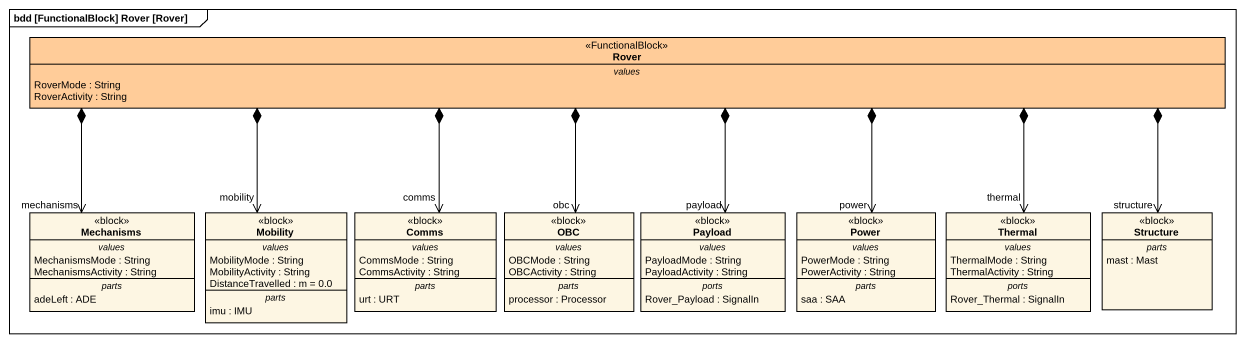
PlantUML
@startuml
mainframe bdd [FunctionalBlock] Rover [Rover]
hide circle
hide empty members
class Rover <<FunctionalBlock>> #FFCC99 {
  -- values --
  RoverMode : String
  RoverActivity : String
}
class Mechanisms <<block>> {
  -- values --
  MechanismsMode : String
  MechanismsActivity : String
  -- parts --
  adeLeft : ADE
}
class Mobility <<block>> {
  -- values --
  MobilityMode : String
  MobilityActivity : String
  DistanceTravelled : m = 0.0
  -- parts --
  imu : IMU
}
class Comms <<block>> {
  -- values --
  CommsMode : String
  CommsActivity : String
  -- parts --
  urt : URT
}
class OBC <<block>> {
  -- values --
  OBCMode : String
  OBCActivity : String
  -- parts --
  processor : Processor
}
class Payload <<block>> {
  -- values --
  PayloadMode : String
  PayloadActivity : String
  -- ports --
  Rover_Payload : SignalIn
}
class Power <<block>> {
  -- values --
  PowerMode : String
  PowerActivity : String
  -- parts --
  saa : SAA
}
class Thermal <<block>> {
  -- values --
  ThermalMode : String
  ThermalActivity : String
  -- ports --
  Rover_Thermal : SignalIn
}
class Structure <<block>> {
  -- parts --
  mast : Mast
}
Rover *-left-> "mechanisms" Mechanisms
Rover *-left-> "mobility" Mobility
Rover *--> "comms" Comms
Rover *--> "obc" OBC
Rover *--> "payload" Payload
Rover *--> "power" Power
Rover *-right-> "thermal" Thermal
Rover *-right-> "structure" Structure
@enduml
